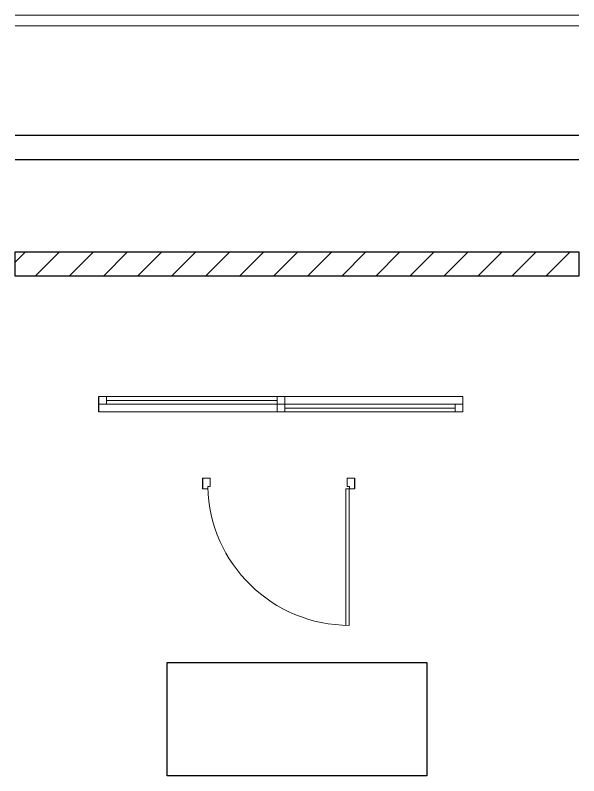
# Model space of a CAD drawing. Header units: millimetres. Extents: x 2006 to 2122, y 764 to 933.
# Drawn here: x 2112.54 to 2116.25, y 865.02 to 870.03 of the extents above; entities that cross this region are included whole.
import ezdxf

# ---------------------------------------------------------------- set-up
doc = ezdxf.new("R2010")
doc.units = ezdxf.units.MM
for name, color, linetype in [('B14_ Cloisonnement créé', 6, 'Continuous'), ('B14_Maçonnerie céée', 5, 'Continuous'), ('B14_Menuiseries intérieures', 251, 'Continuous'), ('B14_Ouverture à créer', 1, 'Continuous'), ('B14_Platelage combles', 30, 'Continuous')]:
    doc.layers.add(name, color=color, linetype=linetype)
doc.layers.add('B14_Menuiserie Ext. à créer', color=5, linetype='Continuous', lineweight=15)

msp = doc.modelspace()

# ---------------------------------------------------------------- hatches: boundary and pattern name
at = {"layer": 'B14_Ouverture à créer'}
h = msp.add_hatch(dxfattribs=at)
h.set_pattern_fill('ANSI31', color=256, scale=0.05, style=0)
h.set_pattern_definition([(45, (70.08405, 47.03937), (-0.112253202, 0.112253202), [])])
h.paths.add_polyline_path([(2112.5373, 868.4702), (2116.2538, 868.4702), (2116.2538, 868.3102), (2112.5373, 868.3102)])

# ---------------------------------------------------------------- linework, layer by layer
at = {"layer": 'B14_ Cloisonnement créé', "lineweight": 9}
for p, q in [((2112.5373, 870.0308), (2116.2538, 870.0308)), ((2112.5373, 869.9608), (2116.2538, 869.9608))]:
    msp.add_line(p, q, dxfattribs=at)
at = {"layer": 'B14_Maçonnerie céée'}
for p, q in [((2116.2538, 869.2377), (2112.5373, 869.2377)), ((2116.2538, 869.0777), (2112.5373, 869.0777)), ((2113.0896, 867.4156), (2113.0896, 867.5156))]:
    msp.add_line(p, q, dxfattribs=at)
at = {"layer": 'B14_Menuiserie Ext. à créer'}
for p, q in [((2113.1396, 867.4906), (2114.2646, 867.4906)), ((2113.0896, 867.4156), (2113.0896, 867.4656)), ((2114.3146, 867.4406), (2115.4396, 867.4406)), ((2115.4896, 867.4156), (2113.0896, 867.4156))]:
    msp.add_line(p, q, dxfattribs=at)
for points in [[(2113.0896, 867.4656), (2115.4896, 867.4656), (2115.4896, 867.5156), (2113.0896, 867.5156)], [(2113.0896, 867.4656), (2113.1396, 867.4656), (2113.1396, 867.5156), (2113.0896, 867.5156)], [(2114.2646, 867.4656), (2114.3146, 867.4656), (2114.3146, 867.5156), (2114.2646, 867.5156)], [(2114.2646, 867.4156), (2114.3146, 867.4156), (2114.3146, 867.4656), (2114.2646, 867.4656)], [(2115.4396, 867.4156), (2115.4896, 867.4156), (2115.4896, 867.4656), (2115.4396, 867.4656)]]:
    msp.add_lwpolyline(points, close=True, dxfattribs=at)
at = {"layer": 'B14_Menuiseries intérieures', "lineweight": 9, "ltscale": 7}
for p, q in [((2113.8223, 866.9775), (2113.7723, 866.9775)), ((2113.8223, 866.9225), (2113.8223, 866.9775)), ((2114.7258, 866.9775), (2114.7758, 866.9775)), ((2114.7258, 866.9225), (2114.7258, 866.9775)), ((2113.8073, 866.9075), (2113.8073, 866.9225)), ((2113.8073, 866.9225), (2113.8223, 866.9225)), ((2114.7408, 866.9225), (2114.7258, 866.9225)), ((2114.7408, 866.9075), (2114.7408, 866.9225)), ((2113.7723, 866.9075), (2113.8073, 866.9075)), ((2114.7181, 866.9075), (2114.7181, 866.0078)), ((2114.7406, 866.9075), (2114.7181, 866.9075)), ((2114.7406, 866.9075), (2114.7406, 866.0075)), ((2114.7758, 866.9075), (2114.7408, 866.9075))]:
    msp.add_line(p, q, dxfattribs=at)
at = {"layer": 'B14_Menuiseries intérieures'}
for p, q in [((2113.7723, 866.9775), (2113.7723, 866.9075)), ((2114.7758, 866.9775), (2114.7758, 866.9075))]:
    msp.add_line(p, q, dxfattribs=at)
at = {"layer": 'B14_Menuiseries intérieures', "lineweight": 9}
msp.add_arc((2114.741, 866.9417), 0.9342, 181.3194, 269.9773, dxfattribs=at)
at = {"layer": 'B14_Menuiseries intérieures', "lineweight": 9, "ltscale": 7}
for centre in [(2114.7258, 866.9225), (2114.7181, 866.9075)]:
    msp.add_arc(centre, 0, 90, 180, dxfattribs=at)
at = {"layer": 'B14_Ouverture à créer'}
msp.add_lwpolyline([(2112.5373, 868.4702), (2116.2538, 868.4702), (2116.2538, 868.3102), (2112.5373, 868.3102)], close=True, dxfattribs=at)
at = {"layer": 'B14_Platelage combles'}
msp.add_lwpolyline([(2115.2517, 865.7629), (2115.2517, 865.0154), (2113.5394, 865.0154), (2113.5394, 865.7629)], close=True, dxfattribs=at)

doc.saveas('drawing.dxf')
